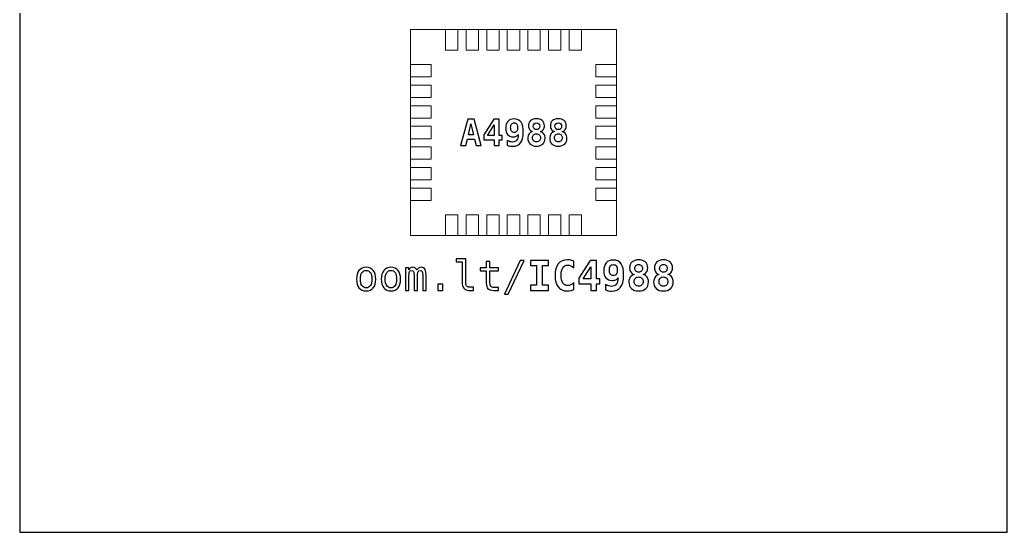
# Model space of a CAD drawing. Header units: centimetres. Extents: x -11.7 to -9.3, y -16.05 to -13.65.
# Drawn here: x -11.7 to -9.3, y -16.05 to -14.805 of the extents above; entities that cross this region are included whole.
import ezdxf

# ---------------------------------------------------------------- set-up
doc = ezdxf.new("R2010")
doc.units = ezdxf.units.CM
doc.header["$MEASUREMENT"] = 0
doc.layers.add('Layer 1', color=7, linetype='Continuous')

msp = doc.modelspace()

# ---------------------------------------------------------------- linework, layer by layer
at = {"layer": 'Layer 1', "color": 7}
msp.add_lwpolyline([(-11.7, -16.05), (-9.3, -16.05), (-9.3, -13.65), (-11.7, -13.65), (-11.7, -16.05)], close=True, dxfattribs=at)
at = {"layer": 'Layer 1', "color": 7, "lineweight": 9}
for points in [[(-10.75001, -15.32855), (-10.25001, -15.32855), (-10.25001, -14.82855), (-10.75001, -14.82855), (-10.75001, -15.32855)], [(-10.66501, -14.87855), (-10.63501, -14.87855), (-10.63501, -14.82855), (-10.66501, -14.82855), (-10.66501, -14.87855)], [(-10.61501, -14.87855), (-10.58501, -14.87855), (-10.58501, -14.82855), (-10.61501, -14.82855), (-10.61501, -14.87855)], [(-10.56501, -14.87855), (-10.53501, -14.87855), (-10.53501, -14.82855), (-10.56501, -14.82855), (-10.56501, -14.87855)], [(-10.51501, -14.87855), (-10.48501, -14.87855), (-10.48501, -14.82855), (-10.51501, -14.82855), (-10.51501, -14.87855)], [(-10.46501, -14.87855), (-10.43501, -14.87855), (-10.43501, -14.82855), (-10.46501, -14.82855), (-10.46501, -14.87855)], [(-10.41501, -14.87855), (-10.38501, -14.87855), (-10.38501, -14.82855), (-10.41501, -14.82855), (-10.41501, -14.87855)], [(-10.36501, -14.87855), (-10.33501, -14.87855), (-10.33501, -14.82855), (-10.36501, -14.82855), (-10.36501, -14.87855)], [(-10.75001, -14.94355), (-10.70001, -14.94355), (-10.70001, -14.91355), (-10.75001, -14.91355), (-10.75001, -14.94355)], [(-10.30001, -14.94355), (-10.25001, -14.94355), (-10.25001, -14.91355), (-10.30001, -14.91355), (-10.30001, -14.94355)], [(-10.75001, -14.99355), (-10.70001, -14.99355), (-10.70001, -14.96355), (-10.75001, -14.96355), (-10.75001, -14.99355)], [(-10.30001, -14.99355), (-10.25001, -14.99355), (-10.25001, -14.96355), (-10.30001, -14.96355), (-10.30001, -14.99355)], [(-10.75001, -15.04355), (-10.70001, -15.04355), (-10.70001, -15.01355), (-10.75001, -15.01355), (-10.75001, -15.04355)], [(-10.30001, -15.04355), (-10.25001, -15.04355), (-10.25001, -15.01355), (-10.30001, -15.01355), (-10.30001, -15.04355)], [(-10.75001, -15.09355), (-10.70001, -15.09355), (-10.70001, -15.06355), (-10.75001, -15.06355), (-10.75001, -15.09355)], [(-10.30001, -15.09355), (-10.25001, -15.09355), (-10.25001, -15.06355), (-10.30001, -15.06355), (-10.30001, -15.09355)], [(-10.75001, -15.14355), (-10.70001, -15.14355), (-10.70001, -15.11355), (-10.75001, -15.11355), (-10.75001, -15.14355)], [(-10.30001, -15.14355), (-10.25001, -15.14355), (-10.25001, -15.11355), (-10.30001, -15.11355), (-10.30001, -15.14355)], [(-10.75001, -15.19355), (-10.70001, -15.19355), (-10.70001, -15.16355), (-10.75001, -15.16355), (-10.75001, -15.19355)], [(-10.30001, -15.19355), (-10.25001, -15.19355), (-10.25001, -15.16355), (-10.30001, -15.16355), (-10.30001, -15.19355)], [(-10.75001, -15.24355), (-10.70001, -15.24355), (-10.70001, -15.21355), (-10.75001, -15.21355), (-10.75001, -15.24355)], [(-10.30001, -15.24355), (-10.25001, -15.24355), (-10.25001, -15.21355), (-10.30001, -15.21355), (-10.30001, -15.24355)], [(-10.66501, -15.32855), (-10.63501, -15.32855), (-10.63501, -15.27855), (-10.66501, -15.27855), (-10.66501, -15.32855)], [(-10.61501, -15.32855), (-10.58501, -15.32855), (-10.58501, -15.27855), (-10.61501, -15.27855), (-10.61501, -15.32855)], [(-10.56501, -15.32855), (-10.53501, -15.32855), (-10.53501, -15.27855), (-10.56501, -15.27855), (-10.56501, -15.32855)], [(-10.51501, -15.32855), (-10.48501, -15.32855), (-10.48501, -15.27855), (-10.51501, -15.27855), (-10.51501, -15.32855)], [(-10.46501, -15.32855), (-10.43501, -15.32855), (-10.43501, -15.27855), (-10.46501, -15.27855), (-10.46501, -15.32855)], [(-10.41501, -15.32855), (-10.38501, -15.32855), (-10.38501, -15.27855), (-10.41501, -15.27855), (-10.41501, -15.32855)], [(-10.36501, -15.32855), (-10.33501, -15.32855), (-10.33501, -15.27855), (-10.36501, -15.27855), (-10.36501, -15.32855)]]:
    msp.add_lwpolyline(points, close=True, dxfattribs=at)
at = {"layer": 'Layer 1', "color": 250}
for points, knots in [([(-10.61118, -15.04615), (-10.61118, -15.04615), (-10.59564, -15.04615), (-10.59564, -15.04615), (-10.59564, -15.04615), (-10.59564, -15.04615), (-10.57828, -15.11044), (-10.57828, -15.11044), (-10.57828, -15.11044), (-10.57828, -15.11044), (-10.59098, -15.11044), (-10.59098, -15.11044), (-10.59098, -15.11044), (-10.59098, -15.11044), (-10.59495, -15.09455), (-10.59495, -15.09455), (-10.59495, -15.09455), (-10.59495, -15.09455), (-10.61195, -15.09455), (-10.61195, -15.09455), (-10.61195, -15.09455), (-10.61195, -15.09455), (-10.61583, -15.11044), (-10.61583, -15.11044), (-10.61583, -15.11044), (-10.61583, -15.11044), (-10.62853, -15.11044), (-10.62853, -15.11044), (-10.62853, -15.11044), (-10.62853, -15.11044), (-10.61118, -15.04615), (-10.61118, -15.04615)], [0, 0, 0, 0, 0.125, 0.125, 0.125, 0.125, 0.25, 0.25, 0.25, 0.25, 0.375, 0.375, 0.375, 0.375, 0.5, 0.5, 0.5, 0.5, 0.625, 0.625, 0.625, 0.625, 0.75, 0.75, 0.75, 0.75, 0.875, 0.875, 0.875, 0.875, 1, 1, 1, 1]), ([(-10.54809, -15.04615), (-10.54809, -15.04615), (-10.53479, -15.04615), (-10.53479, -15.04615), (-10.53479, -15.04615), (-10.53479, -15.04615), (-10.53479, -15.08567), (-10.53479, -15.08567), (-10.53479, -15.08567), (-10.53479, -15.08567), (-10.52773, -15.08567), (-10.52773, -15.08567), (-10.52773, -15.08567), (-10.52773, -15.08567), (-10.52773, -15.09656), (-10.52773, -15.09656), (-10.52773, -15.09656), (-10.52773, -15.09656), (-10.53479, -15.09656), (-10.53479, -15.09656), (-10.53479, -15.09656), (-10.53479, -15.09656), (-10.53479, -15.11044), (-10.53479, -15.11044), (-10.53479, -15.11044), (-10.53479, -15.11044), (-10.54697, -15.11044), (-10.54697, -15.11044), (-10.54697, -15.11044), (-10.54697, -15.11044), (-10.54697, -15.09656), (-10.54697, -15.09656), (-10.54697, -15.09656), (-10.54697, -15.09656), (-10.57248, -15.09656), (-10.57248, -15.09656), (-10.57248, -15.09656), (-10.57248, -15.09656), (-10.57248, -15.08425), (-10.57248, -15.08425), (-10.57248, -15.08425), (-10.57248, -15.08425), (-10.54809, -15.04615), (-10.54809, -15.04615)], [0, 0, 0, 0, 0.0909091, 0.0909091, 0.0909091, 0.0909091, 0.1818182, 0.1818182, 0.1818182, 0.1818182, 0.2727273, 0.2727273, 0.2727273, 0.2727273, 0.3636364, 0.3636364, 0.3636364, 0.3636364, 0.4545455, 0.4545455, 0.4545455, 0.4545455, 0.5454545, 0.5454545, 0.5454545, 0.5454545, 0.6363636, 0.6363636, 0.6363636, 0.6363636, 0.7272727, 0.7272727, 0.7272727, 0.7272727, 0.8181818, 0.8181818, 0.8181818, 0.8181818, 0.9090909, 0.9090909, 0.9090909, 0.9090909, 1, 1, 1, 1]), ([(-10.51503, -15.10957), (-10.51503, -15.10957), (-10.51503, -15.09799), (-10.51503, -15.09799), (-10.51503, -15.09799), (-10.51277, -15.09931), (-10.5106, -15.10028), (-10.50851, -15.10092), (-10.50851, -15.10092), (-10.50644, -15.10155), (-10.50444, -15.10187), (-10.50251, -15.10187), (-10.50251, -15.10187), (-10.49796, -15.10187), (-10.49447, -15.10034), (-10.49208, -15.09728), (-10.49208, -15.09728), (-10.48968, -15.09423), (-10.48842, -15.08966), (-10.48827, -15.08357), (-10.48827, -15.08357), (-10.48962, -15.08544), (-10.49134, -15.08683), (-10.49343, -15.08778), (-10.49343, -15.08778), (-10.49553, -15.0887), (-10.49801, -15.08917), (-10.50088, -15.08917), (-10.50088, -15.08917), (-10.50666, -15.08917), (-10.51111, -15.08733), (-10.51427, -15.08367), (-10.51427, -15.08367), (-10.51743, -15.08001), (-10.519, -15.07483), (-10.519, -15.06811), (-10.519, -15.06811), (-10.519, -15.06094), (-10.51724, -15.05538), (-10.51371, -15.05144), (-10.51371, -15.05144), (-10.51017, -15.04752), (-10.50519, -15.04555), (-10.49872, -15.04555), (-10.49872, -15.04555), (-10.49089, -15.04555), (-10.4852, -15.04816), (-10.48165, -15.05341), (-10.48165, -15.05341), (-10.47811, -15.05864), (-10.47633, -15.06711), (-10.47633, -15.07879), (-10.47633, -15.07879), (-10.47633, -15.08989), (-10.47849, -15.09823), (-10.48283, -15.10378), (-10.48283, -15.10378), (-10.48717, -15.10934), (-10.49366, -15.11212), (-10.50234, -15.11212), (-10.50234, -15.11212), (-10.50435, -15.11212), (-10.50642, -15.1119), (-10.50855, -15.11147), (-10.50855, -15.11147), (-10.5107, -15.11104), (-10.51286, -15.11041), (-10.51503, -15.10957)], [0, 0, 0, 0, 0.0588235, 0.0588235, 0.0588235, 0.0588235, 0.1176471, 0.1176471, 0.1176471, 0.1176471, 0.1764706, 0.1764706, 0.1764706, 0.1764706, 0.2352941, 0.2352941, 0.2352941, 0.2352941, 0.2941176, 0.2941176, 0.2941176, 0.2941176, 0.3529412, 0.3529412, 0.3529412, 0.3529412, 0.4117647, 0.4117647, 0.4117647, 0.4117647, 0.4705882, 0.4705882, 0.4705882, 0.4705882, 0.5294118, 0.5294118, 0.5294118, 0.5294118, 0.5882353, 0.5882353, 0.5882353, 0.5882353, 0.6470588, 0.6470588, 0.6470588, 0.6470588, 0.7058824, 0.7058824, 0.7058824, 0.7058824, 0.7647059, 0.7647059, 0.7647059, 0.7647059, 0.8235294, 0.8235294, 0.8235294, 0.8235294, 0.8823529, 0.8823529, 0.8823529, 0.8823529, 0.9411765, 0.9411765, 0.9411765, 0.9411765, 1, 1, 1, 1]), ([(-10.4536, -15.07637), (-10.45684, -15.07525), (-10.45931, -15.07349), (-10.461, -15.07109), (-10.461, -15.07109), (-10.46269, -15.0687), (-10.46355, -15.06577), (-10.46355, -15.06229), (-10.46355, -15.06229), (-10.46355, -15.05695), (-10.46181, -15.05273), (-10.45833, -15.04963), (-10.45833, -15.04963), (-10.45486, -15.04653), (-10.45014, -15.04499), (-10.44416, -15.04499), (-10.44416, -15.04499), (-10.43816, -15.04499), (-10.43343, -15.04653), (-10.42996, -15.04963), (-10.42996, -15.04963), (-10.42648, -15.05273), (-10.42474, -15.05695), (-10.42474, -15.06229), (-10.42474, -15.06229), (-10.42474, -15.06574), (-10.42558, -15.06865), (-10.42724, -15.07105), (-10.42724, -15.07105), (-10.4289, -15.07344), (-10.43133, -15.07522), (-10.43452, -15.07637), (-10.43452, -15.07637), (-10.43096, -15.07746), (-10.42818, -15.07941), (-10.42617, -15.08223), (-10.42617, -15.08223), (-10.42416, -15.08504), (-10.42316, -15.08842), (-10.42316, -15.09235), (-10.42316, -15.09235), (-10.42316, -15.09852), (-10.42498, -15.1033), (-10.42862, -15.10665), (-10.42862, -15.10665), (-10.43227, -15.11001), (-10.43746, -15.11169), (-10.44416, -15.11169), (-10.44416, -15.11169), (-10.45085, -15.11169), (-10.45602, -15.11001), (-10.45967, -15.10665), (-10.45967, -15.10665), (-10.46331, -15.1033), (-10.46513, -15.09852), (-10.46513, -15.09235), (-10.46513, -15.09235), (-10.46513, -15.08839), (-10.46412, -15.085), (-10.46208, -15.08219), (-10.46208, -15.08219), (-10.46003, -15.07937), (-10.45721, -15.07743), (-10.4536, -15.07637)], [0, 0, 0, 0, 0.0625, 0.0625, 0.0625, 0.0625, 0.125, 0.125, 0.125, 0.125, 0.1875, 0.1875, 0.1875, 0.1875, 0.25, 0.25, 0.25, 0.25, 0.3125, 0.3125, 0.3125, 0.3125, 0.375, 0.375, 0.375, 0.375, 0.4375, 0.4375, 0.4375, 0.4375, 0.5, 0.5, 0.5, 0.5, 0.5625, 0.5625, 0.5625, 0.5625, 0.625, 0.625, 0.625, 0.625, 0.6875, 0.6875, 0.6875, 0.6875, 0.75, 0.75, 0.75, 0.75, 0.8125, 0.8125, 0.8125, 0.8125, 0.875, 0.875, 0.875, 0.875, 0.9375, 0.9375, 0.9375, 0.9375, 1, 1, 1, 1]), ([(-10.40051, -15.07637), (-10.40375, -15.07525), (-10.40622, -15.07349), (-10.40791, -15.07109), (-10.40791, -15.07109), (-10.4096, -15.0687), (-10.41046, -15.06577), (-10.41046, -15.06229), (-10.41046, -15.06229), (-10.41046, -15.05695), (-10.40872, -15.05273), (-10.40524, -15.04963), (-10.40524, -15.04963), (-10.40177, -15.04653), (-10.39705, -15.04499), (-10.39107, -15.04499), (-10.39107, -15.04499), (-10.38507, -15.04499), (-10.38034, -15.04653), (-10.37687, -15.04963), (-10.37687, -15.04963), (-10.37339, -15.05273), (-10.37165, -15.05695), (-10.37165, -15.06229), (-10.37165, -15.06229), (-10.37165, -15.06574), (-10.37249, -15.06865), (-10.37415, -15.07105), (-10.37415, -15.07105), (-10.37581, -15.07344), (-10.37824, -15.07522), (-10.38143, -15.07637), (-10.38143, -15.07637), (-10.37787, -15.07746), (-10.37509, -15.07941), (-10.37308, -15.08223), (-10.37308, -15.08223), (-10.37107, -15.08504), (-10.37007, -15.08842), (-10.37007, -15.09235), (-10.37007, -15.09235), (-10.37007, -15.09852), (-10.37189, -15.1033), (-10.37553, -15.10665), (-10.37553, -15.10665), (-10.37918, -15.11001), (-10.38437, -15.11169), (-10.39107, -15.11169), (-10.39107, -15.11169), (-10.39776, -15.11169), (-10.40293, -15.11001), (-10.40658, -15.10665), (-10.40658, -15.10665), (-10.41022, -15.1033), (-10.41204, -15.09852), (-10.41204, -15.09235), (-10.41204, -15.09235), (-10.41204, -15.08839), (-10.41103, -15.085), (-10.40899, -15.08219), (-10.40899, -15.08219), (-10.40694, -15.07937), (-10.40412, -15.07743), (-10.40051, -15.07637)], [0, 0, 0, 0, 0.0625, 0.0625, 0.0625, 0.0625, 0.125, 0.125, 0.125, 0.125, 0.1875, 0.1875, 0.1875, 0.1875, 0.25, 0.25, 0.25, 0.25, 0.3125, 0.3125, 0.3125, 0.3125, 0.375, 0.375, 0.375, 0.375, 0.4375, 0.4375, 0.4375, 0.4375, 0.5, 0.5, 0.5, 0.5, 0.5625, 0.5625, 0.5625, 0.5625, 0.625, 0.625, 0.625, 0.625, 0.6875, 0.6875, 0.6875, 0.6875, 0.75, 0.75, 0.75, 0.75, 0.8125, 0.8125, 0.8125, 0.8125, 0.875, 0.875, 0.875, 0.875, 0.9375, 0.9375, 0.9375, 0.9375, 1, 1, 1, 1]), ([(-10.60343, -15.05778), (-10.60343, -15.05778), (-10.60941, -15.08409), (-10.60941, -15.08409), (-10.60941, -15.08409), (-10.60941, -15.08409), (-10.5974, -15.08409), (-10.5974, -15.08409), (-10.5974, -15.08409), (-10.5974, -15.08409), (-10.60343, -15.05778), (-10.60343, -15.05778)], [0, 0, 0, 0, 0.3333333, 0.3333333, 0.3333333, 0.3333333, 0.6666667, 0.6666667, 0.6666667, 0.6666667, 1, 1, 1, 1]), ([(-10.54697, -15.06027), (-10.54697, -15.06027), (-10.56322, -15.08567), (-10.56322, -15.08567), (-10.56322, -15.08567), (-10.56322, -15.08567), (-10.54697, -15.08567), (-10.54697, -15.08567), (-10.54697, -15.08567), (-10.54697, -15.08567), (-10.54697, -15.06027), (-10.54697, -15.06027)], [0, 0, 0, 0, 0.3333333, 0.3333333, 0.3333333, 0.3333333, 0.6666667, 0.6666667, 0.6666667, 0.6666667, 1, 1, 1, 1]), ([(-10.49838, -15.07853), (-10.49566, -15.07853), (-10.49357, -15.07753), (-10.49212, -15.07553), (-10.49212, -15.07553), (-10.49066, -15.07355), (-10.48994, -15.07065), (-10.48994, -15.06686), (-10.48994, -15.06686), (-10.48994, -15.0631), (-10.49066, -15.06022), (-10.49212, -15.05823), (-10.49212, -15.05823), (-10.49357, -15.05623), (-10.49566, -15.05523), (-10.49838, -15.05523), (-10.49838, -15.05523), (-10.50114, -15.05523), (-10.50326, -15.05623), (-10.50473, -15.05823), (-10.50473, -15.05823), (-10.50622, -15.06022), (-10.50695, -15.0631), (-10.50695, -15.06686), (-10.50695, -15.06686), (-10.50695, -15.07062), (-10.50622, -15.0735), (-10.50473, -15.07552), (-10.50473, -15.07552), (-10.50326, -15.07753), (-10.50114, -15.07853), (-10.49838, -15.07853)], [0, 0, 0, 0, 0.125, 0.125, 0.125, 0.125, 0.25, 0.25, 0.25, 0.25, 0.375, 0.375, 0.375, 0.375, 0.5, 0.5, 0.5, 0.5, 0.625, 0.625, 0.625, 0.625, 0.75, 0.75, 0.75, 0.75, 0.875, 0.875, 0.875, 0.875, 1, 1, 1, 1]), ([(-10.45226, -15.06333), (-10.45226, -15.06585), (-10.45154, -15.06786), (-10.45008, -15.06933), (-10.45008, -15.06933), (-10.44864, -15.07081), (-10.44666, -15.07155), (-10.44416, -15.07155), (-10.44416, -15.07155), (-10.44165, -15.07155), (-10.43965, -15.07081), (-10.43821, -15.06933), (-10.43821, -15.06933), (-10.43675, -15.06786), (-10.43603, -15.06585), (-10.43603, -15.06333), (-10.43603, -15.06333), (-10.43603, -15.06083), (-10.43675, -15.05886), (-10.43821, -15.05741), (-10.43821, -15.05741), (-10.43965, -15.05595), (-10.44165, -15.05523), (-10.44416, -15.05523), (-10.44416, -15.05523), (-10.44663, -15.05523), (-10.4486, -15.05597), (-10.45007, -15.05742), (-10.45007, -15.05742), (-10.45152, -15.05889), (-10.45226, -15.06086), (-10.45226, -15.06333)], [0, 0, 0, 0, 0.125, 0.125, 0.125, 0.125, 0.25, 0.25, 0.25, 0.25, 0.375, 0.375, 0.375, 0.375, 0.5, 0.5, 0.5, 0.5, 0.625, 0.625, 0.625, 0.625, 0.75, 0.75, 0.75, 0.75, 0.875, 0.875, 0.875, 0.875, 1, 1, 1, 1]), ([(-10.39917, -15.06333), (-10.39917, -15.06585), (-10.39845, -15.06786), (-10.39699, -15.06933), (-10.39699, -15.06933), (-10.39555, -15.07081), (-10.39357, -15.07155), (-10.39107, -15.07155), (-10.39107, -15.07155), (-10.38856, -15.07155), (-10.38656, -15.07081), (-10.38512, -15.06933), (-10.38512, -15.06933), (-10.38366, -15.06786), (-10.38294, -15.06585), (-10.38294, -15.06333), (-10.38294, -15.06333), (-10.38294, -15.06083), (-10.38366, -15.05886), (-10.38512, -15.05741), (-10.38512, -15.05741), (-10.38656, -15.05595), (-10.38856, -15.05523), (-10.39107, -15.05523), (-10.39107, -15.05523), (-10.39354, -15.05523), (-10.39551, -15.05597), (-10.39698, -15.05742), (-10.39698, -15.05742), (-10.39843, -15.05889), (-10.39917, -15.06086), (-10.39917, -15.06333)], [0, 0, 0, 0, 0.125, 0.125, 0.125, 0.125, 0.25, 0.25, 0.25, 0.25, 0.375, 0.375, 0.375, 0.375, 0.5, 0.5, 0.5, 0.5, 0.625, 0.625, 0.625, 0.625, 0.75, 0.75, 0.75, 0.75, 0.875, 0.875, 0.875, 0.875, 1, 1, 1, 1]), ([(-10.44416, -15.08175), (-10.44701, -15.08175), (-10.4493, -15.08265), (-10.45105, -15.08444), (-10.45105, -15.08444), (-10.4528, -15.08623), (-10.45368, -15.08861), (-10.45368, -15.09158), (-10.45368, -15.09158), (-10.45368, -15.09454), (-10.4528, -15.09692), (-10.45105, -15.09873), (-10.45105, -15.09873), (-10.4493, -15.10053), (-10.44701, -15.10144), (-10.44416, -15.10144), (-10.44416, -15.10144), (-10.44132, -15.10144), (-10.43902, -15.10052), (-10.43725, -15.09868), (-10.43725, -15.09868), (-10.43549, -15.09684), (-10.43461, -15.09448), (-10.43461, -15.09158), (-10.43461, -15.09158), (-10.43461, -15.08861), (-10.43549, -15.08623), (-10.43724, -15.08444), (-10.43724, -15.08444), (-10.43899, -15.08265), (-10.44129, -15.08175), (-10.44416, -15.08175)], [0, 0, 0, 0, 0.125, 0.125, 0.125, 0.125, 0.25, 0.25, 0.25, 0.25, 0.375, 0.375, 0.375, 0.375, 0.5, 0.5, 0.5, 0.5, 0.625, 0.625, 0.625, 0.625, 0.75, 0.75, 0.75, 0.75, 0.875, 0.875, 0.875, 0.875, 1, 1, 1, 1]), ([(-10.39107, -15.08175), (-10.39392, -15.08175), (-10.39621, -15.08265), (-10.39796, -15.08444), (-10.39796, -15.08444), (-10.39971, -15.08623), (-10.40059, -15.08861), (-10.40059, -15.09158), (-10.40059, -15.09158), (-10.40059, -15.09454), (-10.39971, -15.09692), (-10.39796, -15.09873), (-10.39796, -15.09873), (-10.39621, -15.10053), (-10.39392, -15.10144), (-10.39107, -15.10144), (-10.39107, -15.10144), (-10.38823, -15.10144), (-10.38593, -15.10052), (-10.38416, -15.09868), (-10.38416, -15.09868), (-10.3824, -15.09684), (-10.38152, -15.09448), (-10.38152, -15.09158), (-10.38152, -15.09158), (-10.38152, -15.08861), (-10.3824, -15.08623), (-10.38415, -15.08444), (-10.38415, -15.08444), (-10.3859, -15.08265), (-10.3882, -15.08175), (-10.39107, -15.08175)], [0, 0, 0, 0, 0.125, 0.125, 0.125, 0.125, 0.25, 0.25, 0.25, 0.25, 0.375, 0.375, 0.375, 0.375, 0.5, 0.5, 0.5, 0.5, 0.625, 0.625, 0.625, 0.625, 0.75, 0.75, 0.75, 0.75, 0.875, 0.875, 0.875, 0.875, 1, 1, 1, 1]), ([(-10.85809, -15.40616), (-10.85051, -15.40616), (-10.84471, -15.40861), (-10.84069, -15.41353), (-10.84069, -15.41353), (-10.83667, -15.41845), (-10.83466, -15.42557), (-10.83466, -15.43487), (-10.83466, -15.43487), (-10.83466, -15.44422), (-10.83666, -15.45134), (-10.84066, -15.45624), (-10.84066, -15.45624), (-10.84468, -15.46114), (-10.85048, -15.46359), (-10.85809, -15.46359), (-10.85809, -15.46359), (-10.86569, -15.46359), (-10.87148, -15.46114), (-10.8755, -15.45624), (-10.8755, -15.45624), (-10.8795, -15.45134), (-10.8815, -15.44422), (-10.8815, -15.43487), (-10.8815, -15.43487), (-10.8815, -15.42557), (-10.8795, -15.41845), (-10.8755, -15.41353), (-10.8755, -15.41353), (-10.87148, -15.40861), (-10.86569, -15.40616), (-10.85809, -15.40616)], [0, 0, 0, 0, 0.125, 0.125, 0.125, 0.125, 0.25, 0.25, 0.25, 0.25, 0.375, 0.375, 0.375, 0.375, 0.5, 0.5, 0.5, 0.5, 0.625, 0.625, 0.625, 0.625, 0.75, 0.75, 0.75, 0.75, 0.875, 0.875, 0.875, 0.875, 1, 1, 1, 1]), ([(-10.79788, -15.40616), (-10.7903, -15.40616), (-10.7845, -15.40861), (-10.78048, -15.41353), (-10.78048, -15.41353), (-10.77646, -15.41845), (-10.77445, -15.42557), (-10.77445, -15.43487), (-10.77445, -15.43487), (-10.77445, -15.44422), (-10.77645, -15.45134), (-10.78045, -15.45624), (-10.78045, -15.45624), (-10.78447, -15.46114), (-10.79027, -15.46359), (-10.79788, -15.46359), (-10.79788, -15.46359), (-10.80548, -15.46359), (-10.81127, -15.46114), (-10.81529, -15.45624), (-10.81529, -15.45624), (-10.81929, -15.45134), (-10.82129, -15.44422), (-10.82129, -15.43487), (-10.82129, -15.43487), (-10.82129, -15.42557), (-10.81929, -15.41845), (-10.81529, -15.41353), (-10.81529, -15.41353), (-10.81127, -15.40861), (-10.80548, -15.40616), (-10.79788, -15.40616)], [0, 0, 0, 0, 0.125, 0.125, 0.125, 0.125, 0.25, 0.25, 0.25, 0.25, 0.375, 0.375, 0.375, 0.375, 0.5, 0.5, 0.5, 0.5, 0.625, 0.625, 0.625, 0.625, 0.75, 0.75, 0.75, 0.75, 0.875, 0.875, 0.875, 0.875, 1, 1, 1, 1]), ([(-10.73476, -15.41305), (-10.73366, -15.4107), (-10.73224, -15.40896), (-10.73052, -15.40785), (-10.73052, -15.40785), (-10.72882, -15.40673), (-10.72676, -15.40616), (-10.72436, -15.40616), (-10.72436, -15.40616), (-10.71996, -15.40616), (-10.71685, -15.40786), (-10.71505, -15.41126), (-10.71505, -15.41126), (-10.71324, -15.41467), (-10.71234, -15.42107), (-10.71234, -15.43048), (-10.71234, -15.43048), (-10.71234, -15.43048), (-10.71234, -15.46217), (-10.71234, -15.46217), (-10.71234, -15.46217), (-10.71234, -15.46217), (-10.72054, -15.46217), (-10.72054, -15.46217), (-10.72054, -15.46217), (-10.72054, -15.46217), (-10.72054, -15.43087), (-10.72054, -15.43087), (-10.72054, -15.43087), (-10.72054, -15.42315), (-10.72097, -15.41837), (-10.72184, -15.41648), (-10.72184, -15.41648), (-10.72269, -15.41462), (-10.72427, -15.41368), (-10.72656, -15.41368), (-10.72656, -15.41368), (-10.72916, -15.41368), (-10.73094, -15.41468), (-10.73191, -15.41668), (-10.73191, -15.41668), (-10.73286, -15.41868), (-10.73334, -15.42342), (-10.73334, -15.43087), (-10.73334, -15.43087), (-10.73334, -15.43087), (-10.73334, -15.46217), (-10.73334, -15.46217), (-10.73334, -15.46217), (-10.73334, -15.46217), (-10.74154, -15.46217), (-10.74154, -15.46217), (-10.74154, -15.46217), (-10.74154, -15.46217), (-10.74154, -15.43087), (-10.74154, -15.43087), (-10.74154, -15.43087), (-10.74154, -15.42305), (-10.74201, -15.41823), (-10.74294, -15.41642), (-10.74294, -15.41642), (-10.74386, -15.4146), (-10.74552, -15.41368), (-10.74794, -15.41368), (-10.74794, -15.41368), (-10.75032, -15.41368), (-10.75198, -15.41468), (-10.75289, -15.41668), (-10.75289, -15.41668), (-10.75383, -15.41868), (-10.75429, -15.42342), (-10.75429, -15.43087), (-10.75429, -15.43087), (-10.75429, -15.43087), (-10.75429, -15.46217), (-10.75429, -15.46217), (-10.75429, -15.46217), (-10.75429, -15.46217), (-10.76244, -15.46217), (-10.76244, -15.46217), (-10.76244, -15.46217), (-10.76244, -15.46217), (-10.76244, -15.40748), (-10.76244, -15.40748), (-10.76244, -15.40748), (-10.76244, -15.40748), (-10.75429, -15.40748), (-10.75429, -15.40748), (-10.75429, -15.40748), (-10.75429, -15.40748), (-10.75429, -15.41216), (-10.75429, -15.41216), (-10.75429, -15.41216), (-10.75323, -15.41021), (-10.75188, -15.40873), (-10.75026, -15.4077), (-10.75026, -15.4077), (-10.74866, -15.40668), (-10.74682, -15.40616), (-10.74477, -15.40616), (-10.74477, -15.40616), (-10.74229, -15.40616), (-10.74024, -15.40673), (-10.73859, -15.40786), (-10.73859, -15.40786), (-10.73694, -15.40901), (-10.73567, -15.41073), (-10.73476, -15.41305)], [0, 0, 0, 0, 0.037037, 0.037037, 0.037037, 0.037037, 0.0740741, 0.0740741, 0.0740741, 0.0740741, 0.1111111, 0.1111111, 0.1111111, 0.1111111, 0.1481481, 0.1481481, 0.1481481, 0.1481481, 0.1851852, 0.1851852, 0.1851852, 0.1851852, 0.2222222, 0.2222222, 0.2222222, 0.2222222, 0.2592593, 0.2592593, 0.2592593, 0.2592593, 0.2962963, 0.2962963, 0.2962963, 0.2962963, 0.3333333, 0.3333333, 0.3333333, 0.3333333, 0.3703704, 0.3703704, 0.3703704, 0.3703704, 0.4074074, 0.4074074, 0.4074074, 0.4074074, 0.4444444, 0.4444444, 0.4444444, 0.4444444, 0.4814815, 0.4814815, 0.4814815, 0.4814815, 0.5185185, 0.5185185, 0.5185185, 0.5185185, 0.5555556, 0.5555556, 0.5555556, 0.5555556, 0.5925926, 0.5925926, 0.5925926, 0.5925926, 0.6296296, 0.6296296, 0.6296296, 0.6296296, 0.6666667, 0.6666667, 0.6666667, 0.6666667, 0.7037037, 0.7037037, 0.7037037, 0.7037037, 0.7407407, 0.7407407, 0.7407407, 0.7407407, 0.7777778, 0.7777778, 0.7777778, 0.7777778, 0.8148148, 0.8148148, 0.8148148, 0.8148148, 0.8518519, 0.8518519, 0.8518519, 0.8518519, 0.8888889, 0.8888889, 0.8888889, 0.8888889, 0.9259259, 0.9259259, 0.9259259, 0.9259259, 0.962963, 0.962963, 0.962963, 0.962963, 1, 1, 1, 1]), ([(-10.61614, -15.44235), (-10.61614, -15.44639), (-10.6154, -15.44942), (-10.61392, -15.45147), (-10.61392, -15.45147), (-10.61244, -15.45352), (-10.61025, -15.45455), (-10.60735, -15.45455), (-10.60735, -15.45455), (-10.60735, -15.45455), (-10.59685, -15.45455), (-10.59685, -15.45455), (-10.59685, -15.45455), (-10.59685, -15.45455), (-10.59685, -15.46217), (-10.59685, -15.46217), (-10.59685, -15.46217), (-10.59685, -15.46217), (-10.60822, -15.46217), (-10.60822, -15.46217), (-10.60822, -15.46217), (-10.6136, -15.46217), (-10.61775, -15.46044), (-10.6207, -15.45699), (-10.6207, -15.45699), (-10.62365, -15.45354), (-10.62512, -15.44865), (-10.62512, -15.44235), (-10.62512, -15.44235), (-10.62512, -15.44235), (-10.62512, -15.39268), (-10.62512, -15.39268), (-10.62512, -15.39268), (-10.62512, -15.39268), (-10.63952, -15.39268), (-10.63952, -15.39268), (-10.63952, -15.39268), (-10.63952, -15.39268), (-10.63952, -15.38565), (-10.63952, -15.38565), (-10.63952, -15.38565), (-10.63952, -15.38565), (-10.61614, -15.38565), (-10.61614, -15.38565), (-10.61614, -15.38565), (-10.61614, -15.38565), (-10.61614, -15.44235), (-10.61614, -15.44235)], [0, 0, 0, 0, 0.0833333, 0.0833333, 0.0833333, 0.0833333, 0.1666667, 0.1666667, 0.1666667, 0.1666667, 0.25, 0.25, 0.25, 0.25, 0.3333333, 0.3333333, 0.3333333, 0.3333333, 0.4166667, 0.4166667, 0.4166667, 0.4166667, 0.5, 0.5, 0.5, 0.5, 0.5833333, 0.5833333, 0.5833333, 0.5833333, 0.6666667, 0.6666667, 0.6666667, 0.6666667, 0.75, 0.75, 0.75, 0.75, 0.8333333, 0.8333333, 0.8333333, 0.8333333, 0.9166667, 0.9166667, 0.9166667, 0.9166667, 1, 1, 1, 1]), ([(-10.55714, -15.39195), (-10.55714, -15.39195), (-10.55714, -15.40748), (-10.55714, -15.40748), (-10.55714, -15.40748), (-10.55714, -15.40748), (-10.53672, -15.40748), (-10.53672, -15.40748), (-10.53672, -15.40748), (-10.53672, -15.40748), (-10.53672, -15.41447), (-10.53672, -15.41447), (-10.53672, -15.41447), (-10.53672, -15.41447), (-10.55714, -15.41447), (-10.55714, -15.41447), (-10.55714, -15.41447), (-10.55714, -15.41447), (-10.55714, -15.44415), (-10.55714, -15.44415), (-10.55714, -15.44415), (-10.55714, -15.44819), (-10.55638, -15.451), (-10.55484, -15.45259), (-10.55484, -15.45259), (-10.55331, -15.45419), (-10.55064, -15.45499), (-10.54684, -15.45499), (-10.54684, -15.45499), (-10.54684, -15.45499), (-10.53672, -15.45499), (-10.53672, -15.45499), (-10.53672, -15.45499), (-10.53672, -15.45499), (-10.53672, -15.46217), (-10.53672, -15.46217), (-10.53672, -15.46217), (-10.53672, -15.46217), (-10.54771, -15.46217), (-10.54771, -15.46217), (-10.54771, -15.46217), (-10.55446, -15.46217), (-10.55921, -15.46082), (-10.56198, -15.45812), (-10.56198, -15.45812), (-10.56474, -15.45542), (-10.56613, -15.45075), (-10.56613, -15.44415), (-10.56613, -15.44415), (-10.56613, -15.44415), (-10.56613, -15.41447), (-10.56613, -15.41447), (-10.56613, -15.41447), (-10.56613, -15.41447), (-10.58073, -15.41447), (-10.58073, -15.41447), (-10.58073, -15.41447), (-10.58073, -15.41447), (-10.58073, -15.40748), (-10.58073, -15.40748), (-10.58073, -15.40748), (-10.58073, -15.40748), (-10.56613, -15.40748), (-10.56613, -15.40748), (-10.56613, -15.40748), (-10.56613, -15.40748), (-10.56613, -15.39195), (-10.56613, -15.39195), (-10.56613, -15.39195), (-10.56613, -15.39195), (-10.55714, -15.39195), (-10.55714, -15.39195)], [0, 0, 0, 0, 0.0555556, 0.0555556, 0.0555556, 0.0555556, 0.1111111, 0.1111111, 0.1111111, 0.1111111, 0.1666667, 0.1666667, 0.1666667, 0.1666667, 0.2222222, 0.2222222, 0.2222222, 0.2222222, 0.2777778, 0.2777778, 0.2777778, 0.2777778, 0.3333333, 0.3333333, 0.3333333, 0.3333333, 0.3888889, 0.3888889, 0.3888889, 0.3888889, 0.4444444, 0.4444444, 0.4444444, 0.4444444, 0.5, 0.5, 0.5, 0.5, 0.5555556, 0.5555556, 0.5555556, 0.5555556, 0.6111111, 0.6111111, 0.6111111, 0.6111111, 0.6666667, 0.6666667, 0.6666667, 0.6666667, 0.7222222, 0.7222222, 0.7222222, 0.7222222, 0.7777778, 0.7777778, 0.7777778, 0.7777778, 0.8333333, 0.8333333, 0.8333333, 0.8333333, 0.8888889, 0.8888889, 0.8888889, 0.8888889, 0.9444444, 0.9444444, 0.9444444, 0.9444444, 1, 1, 1, 1]), ([(-10.4835, -15.38926), (-10.4835, -15.38926), (-10.47421, -15.38926), (-10.47421, -15.38926), (-10.47421, -15.38926), (-10.47421, -15.38926), (-10.5126, -15.47145), (-10.5126, -15.47145), (-10.5126, -15.47145), (-10.5126, -15.47145), (-10.52194, -15.47145), (-10.52194, -15.47145), (-10.52194, -15.47145), (-10.52194, -15.47145), (-10.4835, -15.38926), (-10.4835, -15.38926)], [0, 0, 0, 0, 0.25, 0.25, 0.25, 0.25, 0.5, 0.5, 0.5, 0.5, 0.75, 0.75, 0.75, 0.75, 1, 1, 1, 1]), ([(-10.45831, -15.40196), (-10.45831, -15.40196), (-10.45831, -15.38926), (-10.45831, -15.38926), (-10.45831, -15.38926), (-10.45831, -15.38926), (-10.4149, -15.38926), (-10.4149, -15.38926), (-10.4149, -15.38926), (-10.4149, -15.38926), (-10.4149, -15.40196), (-10.4149, -15.40196), (-10.4149, -15.40196), (-10.4149, -15.40196), (-10.42941, -15.40196), (-10.42941, -15.40196), (-10.42941, -15.40196), (-10.42941, -15.40196), (-10.42941, -15.44947), (-10.42941, -15.44947), (-10.42941, -15.44947), (-10.42941, -15.44947), (-10.4149, -15.44947), (-10.4149, -15.44947), (-10.4149, -15.44947), (-10.4149, -15.44947), (-10.4149, -15.46217), (-10.4149, -15.46217), (-10.4149, -15.46217), (-10.4149, -15.46217), (-10.45831, -15.46217), (-10.45831, -15.46217), (-10.45831, -15.46217), (-10.45831, -15.46217), (-10.45831, -15.44947), (-10.45831, -15.44947), (-10.45831, -15.44947), (-10.45831, -15.44947), (-10.44381, -15.44947), (-10.44381, -15.44947), (-10.44381, -15.44947), (-10.44381, -15.44947), (-10.44381, -15.40196), (-10.44381, -15.40196), (-10.44381, -15.40196), (-10.44381, -15.40196), (-10.45831, -15.40196), (-10.45831, -15.40196)], [0, 0, 0, 0, 0.0833333, 0.0833333, 0.0833333, 0.0833333, 0.1666667, 0.1666667, 0.1666667, 0.1666667, 0.25, 0.25, 0.25, 0.25, 0.3333333, 0.3333333, 0.3333333, 0.3333333, 0.4166667, 0.4166667, 0.4166667, 0.4166667, 0.5, 0.5, 0.5, 0.5, 0.5833333, 0.5833333, 0.5833333, 0.5833333, 0.6666667, 0.6666667, 0.6666667, 0.6666667, 0.75, 0.75, 0.75, 0.75, 0.8333333, 0.8333333, 0.8333333, 0.8333333, 0.9166667, 0.9166667, 0.9166667, 0.9166667, 1, 1, 1, 1]), ([(-10.35371, -15.46007), (-10.35599, -15.46124), (-10.35838, -15.46212), (-10.3609, -15.4627), (-10.3609, -15.4627), (-10.3634, -15.46329), (-10.36603, -15.46359), (-10.3688, -15.46359), (-10.3688, -15.46359), (-10.37863, -15.46359), (-10.38615, -15.46035), (-10.39132, -15.45387), (-10.39132, -15.45387), (-10.3965, -15.44739), (-10.39908, -15.43803), (-10.39908, -15.42578), (-10.39908, -15.42578), (-10.39908, -15.41352), (-10.3965, -15.40415), (-10.39132, -15.39766), (-10.39132, -15.39766), (-10.38615, -15.39118), (-10.37863, -15.38795), (-10.3688, -15.38795), (-10.3688, -15.38795), (-10.36603, -15.38795), (-10.36338, -15.38825), (-10.36085, -15.38883), (-10.36085, -15.38883), (-10.3583, -15.38941), (-10.35593, -15.3903), (-10.35371, -15.39146), (-10.35371, -15.39146), (-10.35371, -15.39146), (-10.35371, -15.40748), (-10.35371, -15.40748), (-10.35371, -15.40748), (-10.35618, -15.4052), (-10.3586, -15.40353), (-10.36091, -15.40246), (-10.36091, -15.40246), (-10.36325, -15.40141), (-10.36565, -15.40088), (-10.36813, -15.40088), (-10.36813, -15.40088), (-10.3734, -15.40088), (-10.37738, -15.40298), (-10.38006, -15.40716), (-10.38006, -15.40716), (-10.38275, -15.41135), (-10.3841, -15.41755), (-10.3841, -15.42578), (-10.3841, -15.42578), (-10.3841, -15.434), (-10.38275, -15.44018), (-10.38006, -15.44437), (-10.38006, -15.44437), (-10.37738, -15.44855), (-10.3734, -15.45065), (-10.36813, -15.45065), (-10.36813, -15.45065), (-10.36565, -15.45065), (-10.36325, -15.45012), (-10.36091, -15.44907), (-10.36091, -15.44907), (-10.3586, -15.448), (-10.35618, -15.44634), (-10.35371, -15.44405), (-10.35371, -15.44405), (-10.35371, -15.44405), (-10.35371, -15.46007), (-10.35371, -15.46007)], [0, 0, 0, 0, 0.0555556, 0.0555556, 0.0555556, 0.0555556, 0.1111111, 0.1111111, 0.1111111, 0.1111111, 0.1666667, 0.1666667, 0.1666667, 0.1666667, 0.2222222, 0.2222222, 0.2222222, 0.2222222, 0.2777778, 0.2777778, 0.2777778, 0.2777778, 0.3333333, 0.3333333, 0.3333333, 0.3333333, 0.3888889, 0.3888889, 0.3888889, 0.3888889, 0.4444444, 0.4444444, 0.4444444, 0.4444444, 0.5, 0.5, 0.5, 0.5, 0.5555556, 0.5555556, 0.5555556, 0.5555556, 0.6111111, 0.6111111, 0.6111111, 0.6111111, 0.6666667, 0.6666667, 0.6666667, 0.6666667, 0.7222222, 0.7222222, 0.7222222, 0.7222222, 0.7777778, 0.7777778, 0.7777778, 0.7777778, 0.8333333, 0.8333333, 0.8333333, 0.8333333, 0.8888889, 0.8888889, 0.8888889, 0.8888889, 0.9444444, 0.9444444, 0.9444444, 0.9444444, 1, 1, 1, 1]), ([(-10.31365, -15.38926), (-10.31365, -15.38926), (-10.29857, -15.38926), (-10.29857, -15.38926), (-10.29857, -15.38926), (-10.29857, -15.38926), (-10.29857, -15.43408), (-10.29857, -15.43408), (-10.29857, -15.43408), (-10.29857, -15.43408), (-10.29057, -15.43408), (-10.29057, -15.43408), (-10.29057, -15.43408), (-10.29057, -15.43408), (-10.29057, -15.44644), (-10.29057, -15.44644), (-10.29057, -15.44644), (-10.29057, -15.44644), (-10.29857, -15.44644), (-10.29857, -15.44644), (-10.29857, -15.44644), (-10.29857, -15.44644), (-10.29857, -15.46217), (-10.29857, -15.46217), (-10.29857, -15.46217), (-10.29857, -15.46217), (-10.31239, -15.46217), (-10.31239, -15.46217), (-10.31239, -15.46217), (-10.31239, -15.46217), (-10.31239, -15.44644), (-10.31239, -15.44644), (-10.31239, -15.44644), (-10.31239, -15.44644), (-10.34131, -15.44644), (-10.34131, -15.44644), (-10.34131, -15.44644), (-10.34131, -15.44644), (-10.34131, -15.43247), (-10.34131, -15.43247), (-10.34131, -15.43247), (-10.34131, -15.43247), (-10.31365, -15.38926), (-10.31365, -15.38926)], [0, 0, 0, 0, 0.0909091, 0.0909091, 0.0909091, 0.0909091, 0.1818182, 0.1818182, 0.1818182, 0.1818182, 0.2727273, 0.2727273, 0.2727273, 0.2727273, 0.3636364, 0.3636364, 0.3636364, 0.3636364, 0.4545455, 0.4545455, 0.4545455, 0.4545455, 0.5454545, 0.5454545, 0.5454545, 0.5454545, 0.6363636, 0.6363636, 0.6363636, 0.6363636, 0.7272727, 0.7272727, 0.7272727, 0.7272727, 0.8181818, 0.8181818, 0.8181818, 0.8181818, 0.9090909, 0.9090909, 0.9090909, 0.9090909, 1, 1, 1, 1]), ([(-10.31239, -15.40528), (-10.31239, -15.40528), (-10.33081, -15.43408), (-10.33081, -15.43408), (-10.33081, -15.43408), (-10.33081, -15.43408), (-10.31239, -15.43408), (-10.31239, -15.43408), (-10.31239, -15.43408), (-10.31239, -15.43408), (-10.31239, -15.40528), (-10.31239, -15.40528)], [0, 0, 0, 0, 0.3333333, 0.3333333, 0.3333333, 0.3333333, 0.6666667, 0.6666667, 0.6666667, 0.6666667, 1, 1, 1, 1]), ([(-10.27616, -15.46119), (-10.27616, -15.46119), (-10.27616, -15.44805), (-10.27616, -15.44805), (-10.27616, -15.44805), (-10.2736, -15.44955), (-10.27113, -15.45065), (-10.26876, -15.45137), (-10.26876, -15.45137), (-10.26641, -15.45209), (-10.26414, -15.45245), (-10.26196, -15.45245), (-10.26196, -15.45245), (-10.25679, -15.45245), (-10.25284, -15.45072), (-10.25013, -15.44725), (-10.25013, -15.44725), (-10.24741, -15.44378), (-10.24598, -15.4386), (-10.24581, -15.4317), (-10.24581, -15.4317), (-10.24734, -15.43382), (-10.24929, -15.4354), (-10.25166, -15.43647), (-10.25166, -15.43647), (-10.25404, -15.43752), (-10.25686, -15.43805), (-10.26011, -15.43805), (-10.26011, -15.43805), (-10.26666, -15.43805), (-10.27171, -15.43597), (-10.2753, -15.43182), (-10.2753, -15.43182), (-10.27888, -15.42767), (-10.28066, -15.42178), (-10.28066, -15.41417), (-10.28066, -15.41417), (-10.28066, -15.40603), (-10.27866, -15.39973), (-10.27466, -15.39526), (-10.27466, -15.39526), (-10.27065, -15.39081), (-10.26499, -15.38858), (-10.25766, -15.38858), (-10.25766, -15.38858), (-10.24878, -15.38858), (-10.24233, -15.39155), (-10.23831, -15.3975), (-10.23831, -15.3975), (-10.23429, -15.40343), (-10.23227, -15.41303), (-10.23227, -15.42628), (-10.23227, -15.42628), (-10.23227, -15.43887), (-10.23472, -15.44832), (-10.23964, -15.45462), (-10.23964, -15.45462), (-10.24456, -15.46092), (-10.25193, -15.46407), (-10.26176, -15.46407), (-10.26176, -15.46407), (-10.26404, -15.46407), (-10.26639, -15.46382), (-10.26881, -15.46334), (-10.26881, -15.46334), (-10.27125, -15.46285), (-10.2737, -15.46214), (-10.27616, -15.46119)], [0, 0, 0, 0, 0.0588235, 0.0588235, 0.0588235, 0.0588235, 0.1176471, 0.1176471, 0.1176471, 0.1176471, 0.1764706, 0.1764706, 0.1764706, 0.1764706, 0.2352941, 0.2352941, 0.2352941, 0.2352941, 0.2941176, 0.2941176, 0.2941176, 0.2941176, 0.3529412, 0.3529412, 0.3529412, 0.3529412, 0.4117647, 0.4117647, 0.4117647, 0.4117647, 0.4705882, 0.4705882, 0.4705882, 0.4705882, 0.5294118, 0.5294118, 0.5294118, 0.5294118, 0.5882353, 0.5882353, 0.5882353, 0.5882353, 0.6470588, 0.6470588, 0.6470588, 0.6470588, 0.7058824, 0.7058824, 0.7058824, 0.7058824, 0.7647059, 0.7647059, 0.7647059, 0.7647059, 0.8235294, 0.8235294, 0.8235294, 0.8235294, 0.8823529, 0.8823529, 0.8823529, 0.8823529, 0.9411765, 0.9411765, 0.9411765, 0.9411765, 1, 1, 1, 1]), ([(-10.25728, -15.42598), (-10.25419, -15.42598), (-10.25183, -15.42485), (-10.25018, -15.42258), (-10.25018, -15.42258), (-10.24853, -15.42033), (-10.24771, -15.41705), (-10.24771, -15.41275), (-10.24771, -15.41275), (-10.24771, -15.40848), (-10.24853, -15.40521), (-10.25018, -15.40296), (-10.25018, -15.40296), (-10.25183, -15.4007), (-10.25419, -15.39956), (-10.25728, -15.39956), (-10.25728, -15.39956), (-10.26041, -15.39956), (-10.26281, -15.4007), (-10.26448, -15.40296), (-10.26448, -15.40296), (-10.26616, -15.40521), (-10.26699, -15.40848), (-10.26699, -15.41275), (-10.26699, -15.41275), (-10.26699, -15.41702), (-10.26616, -15.42028), (-10.26448, -15.42257), (-10.26448, -15.42257), (-10.26281, -15.42485), (-10.26041, -15.42598), (-10.25728, -15.42598)], [0, 0, 0, 0, 0.125, 0.125, 0.125, 0.125, 0.25, 0.25, 0.25, 0.25, 0.375, 0.375, 0.375, 0.375, 0.5, 0.5, 0.5, 0.5, 0.625, 0.625, 0.625, 0.625, 0.75, 0.75, 0.75, 0.75, 0.875, 0.875, 0.875, 0.875, 1, 1, 1, 1]), ([(-10.20648, -15.42353), (-10.21017, -15.42227), (-10.21297, -15.42027), (-10.21489, -15.41755), (-10.21489, -15.41755), (-10.2168, -15.41483), (-10.21777, -15.41151), (-10.21777, -15.40756), (-10.21777, -15.40756), (-10.21777, -15.40151), (-10.2158, -15.39673), (-10.21185, -15.39321), (-10.21185, -15.39321), (-10.20792, -15.3897), (-10.20257, -15.38795), (-10.19578, -15.38795), (-10.19578, -15.38795), (-10.18898, -15.38795), (-10.18362, -15.3897), (-10.17968, -15.39321), (-10.17968, -15.39321), (-10.17573, -15.39673), (-10.17376, -15.40151), (-10.17376, -15.40756), (-10.17376, -15.40756), (-10.17376, -15.41148), (-10.17471, -15.41478), (-10.1766, -15.4175), (-10.1766, -15.4175), (-10.17848, -15.42022), (-10.18123, -15.42223), (-10.18485, -15.42353), (-10.18485, -15.42353), (-10.18082, -15.42477), (-10.17767, -15.42698), (-10.17538, -15.43018), (-10.17538, -15.43018), (-10.1731, -15.43337), (-10.17196, -15.4372), (-10.17196, -15.44165), (-10.17196, -15.44165), (-10.17196, -15.44865), (-10.17403, -15.45407), (-10.17817, -15.45787), (-10.17817, -15.45787), (-10.1823, -15.46169), (-10.18818, -15.46359), (-10.19578, -15.46359), (-10.19578, -15.46359), (-10.20337, -15.46359), (-10.20924, -15.46169), (-10.21337, -15.45787), (-10.21337, -15.45787), (-10.2175, -15.45407), (-10.21957, -15.44865), (-10.21957, -15.44165), (-10.21957, -15.44165), (-10.21957, -15.43717), (-10.21842, -15.43332), (-10.2161, -15.43013), (-10.2161, -15.43013), (-10.21379, -15.42693), (-10.21059, -15.42473), (-10.20648, -15.42353)], [0, 0, 0, 0, 0.0625, 0.0625, 0.0625, 0.0625, 0.125, 0.125, 0.125, 0.125, 0.1875, 0.1875, 0.1875, 0.1875, 0.25, 0.25, 0.25, 0.25, 0.3125, 0.3125, 0.3125, 0.3125, 0.375, 0.375, 0.375, 0.375, 0.4375, 0.4375, 0.4375, 0.4375, 0.5, 0.5, 0.5, 0.5, 0.5625, 0.5625, 0.5625, 0.5625, 0.625, 0.625, 0.625, 0.625, 0.6875, 0.6875, 0.6875, 0.6875, 0.75, 0.75, 0.75, 0.75, 0.8125, 0.8125, 0.8125, 0.8125, 0.875, 0.875, 0.875, 0.875, 0.9375, 0.9375, 0.9375, 0.9375, 1, 1, 1, 1]), ([(-10.20497, -15.40875), (-10.20497, -15.4116), (-10.20415, -15.41388), (-10.2025, -15.41555), (-10.2025, -15.41555), (-10.20087, -15.41723), (-10.19862, -15.41807), (-10.19578, -15.41807), (-10.19578, -15.41807), (-10.19293, -15.41807), (-10.19067, -15.41723), (-10.18903, -15.41555), (-10.18903, -15.41555), (-10.18738, -15.41388), (-10.18657, -15.4116), (-10.18657, -15.40875), (-10.18657, -15.40875), (-10.18657, -15.40591), (-10.18738, -15.40368), (-10.18903, -15.40203), (-10.18903, -15.40203), (-10.19067, -15.40038), (-10.19293, -15.39956), (-10.19578, -15.39956), (-10.19578, -15.39956), (-10.19858, -15.39956), (-10.20082, -15.4004), (-10.20248, -15.40205), (-10.20248, -15.40205), (-10.20413, -15.40371), (-10.20497, -15.40595), (-10.20497, -15.40875)], [0, 0, 0, 0, 0.125, 0.125, 0.125, 0.125, 0.25, 0.25, 0.25, 0.25, 0.375, 0.375, 0.375, 0.375, 0.5, 0.5, 0.5, 0.5, 0.625, 0.625, 0.625, 0.625, 0.75, 0.75, 0.75, 0.75, 0.875, 0.875, 0.875, 0.875, 1, 1, 1, 1]), ([(-10.14627, -15.42353), (-10.14996, -15.42227), (-10.15276, -15.42027), (-10.15468, -15.41755), (-10.15468, -15.41755), (-10.15659, -15.41483), (-10.15756, -15.41151), (-10.15756, -15.40756), (-10.15756, -15.40756), (-10.15756, -15.40151), (-10.15559, -15.39673), (-10.15164, -15.39321), (-10.15164, -15.39321), (-10.14771, -15.3897), (-10.14236, -15.38795), (-10.13557, -15.38795), (-10.13557, -15.38795), (-10.12877, -15.38795), (-10.12341, -15.3897), (-10.11947, -15.39321), (-10.11947, -15.39321), (-10.11552, -15.39673), (-10.11355, -15.40151), (-10.11355, -15.40756), (-10.11355, -15.40756), (-10.11355, -15.41148), (-10.1145, -15.41478), (-10.11639, -15.4175), (-10.11639, -15.4175), (-10.11827, -15.42022), (-10.12102, -15.42223), (-10.12464, -15.42353), (-10.12464, -15.42353), (-10.12061, -15.42477), (-10.11746, -15.42698), (-10.11517, -15.43018), (-10.11517, -15.43018), (-10.11289, -15.43337), (-10.11175, -15.4372), (-10.11175, -15.44165), (-10.11175, -15.44165), (-10.11175, -15.44865), (-10.11382, -15.45407), (-10.11796, -15.45787), (-10.11796, -15.45787), (-10.12209, -15.46169), (-10.12797, -15.46359), (-10.13557, -15.46359), (-10.13557, -15.46359), (-10.14316, -15.46359), (-10.14903, -15.46169), (-10.15316, -15.45787), (-10.15316, -15.45787), (-10.15729, -15.45407), (-10.15936, -15.44865), (-10.15936, -15.44165), (-10.15936, -15.44165), (-10.15936, -15.43717), (-10.15821, -15.43332), (-10.15589, -15.43013), (-10.15589, -15.43013), (-10.15358, -15.42693), (-10.15038, -15.42473), (-10.14627, -15.42353)], [0, 0, 0, 0, 0.0625, 0.0625, 0.0625, 0.0625, 0.125, 0.125, 0.125, 0.125, 0.1875, 0.1875, 0.1875, 0.1875, 0.25, 0.25, 0.25, 0.25, 0.3125, 0.3125, 0.3125, 0.3125, 0.375, 0.375, 0.375, 0.375, 0.4375, 0.4375, 0.4375, 0.4375, 0.5, 0.5, 0.5, 0.5, 0.5625, 0.5625, 0.5625, 0.5625, 0.625, 0.625, 0.625, 0.625, 0.6875, 0.6875, 0.6875, 0.6875, 0.75, 0.75, 0.75, 0.75, 0.8125, 0.8125, 0.8125, 0.8125, 0.875, 0.875, 0.875, 0.875, 0.9375, 0.9375, 0.9375, 0.9375, 1, 1, 1, 1]), ([(-10.14476, -15.40875), (-10.14476, -15.4116), (-10.14394, -15.41388), (-10.14229, -15.41555), (-10.14229, -15.41555), (-10.14066, -15.41723), (-10.13841, -15.41807), (-10.13557, -15.41807), (-10.13557, -15.41807), (-10.13272, -15.41807), (-10.13046, -15.41723), (-10.12882, -15.41555), (-10.12882, -15.41555), (-10.12717, -15.41388), (-10.12636, -15.4116), (-10.12636, -15.40875), (-10.12636, -15.40875), (-10.12636, -15.40591), (-10.12717, -15.40368), (-10.12882, -15.40203), (-10.12882, -15.40203), (-10.13046, -15.40038), (-10.13272, -15.39956), (-10.13557, -15.39956), (-10.13557, -15.39956), (-10.13837, -15.39956), (-10.14061, -15.4004), (-10.14227, -15.40205), (-10.14227, -15.40205), (-10.14392, -15.40371), (-10.14476, -15.40595), (-10.14476, -15.40875)], [0, 0, 0, 0, 0.125, 0.125, 0.125, 0.125, 0.25, 0.25, 0.25, 0.25, 0.375, 0.375, 0.375, 0.375, 0.5, 0.5, 0.5, 0.5, 0.625, 0.625, 0.625, 0.625, 0.75, 0.75, 0.75, 0.75, 0.875, 0.875, 0.875, 0.875, 1, 1, 1, 1]), ([(-10.85809, -15.41378), (-10.86266, -15.41378), (-10.86611, -15.41555), (-10.86846, -15.4191), (-10.86846, -15.4191), (-10.87081, -15.42265), (-10.87198, -15.42792), (-10.87198, -15.43487), (-10.87198, -15.43487), (-10.87198, -15.4418), (-10.87081, -15.44705), (-10.86846, -15.45062), (-10.86846, -15.45062), (-10.86611, -15.45419), (-10.86266, -15.45597), (-10.85809, -15.45597), (-10.85809, -15.45597), (-10.85351, -15.45597), (-10.85004, -15.45419), (-10.84769, -15.45062), (-10.84769, -15.45062), (-10.84534, -15.44705), (-10.84418, -15.4418), (-10.84418, -15.43487), (-10.84418, -15.43487), (-10.84418, -15.42792), (-10.84534, -15.42265), (-10.84769, -15.4191), (-10.84769, -15.4191), (-10.85004, -15.41555), (-10.85351, -15.41378), (-10.85809, -15.41378)], [0, 0, 0, 0, 0.125, 0.125, 0.125, 0.125, 0.25, 0.25, 0.25, 0.25, 0.375, 0.375, 0.375, 0.375, 0.5, 0.5, 0.5, 0.5, 0.625, 0.625, 0.625, 0.625, 0.75, 0.75, 0.75, 0.75, 0.875, 0.875, 0.875, 0.875, 1, 1, 1, 1]), ([(-10.79788, -15.41378), (-10.80245, -15.41378), (-10.8059, -15.41555), (-10.80825, -15.4191), (-10.80825, -15.4191), (-10.8106, -15.42265), (-10.81177, -15.42792), (-10.81177, -15.43487), (-10.81177, -15.43487), (-10.81177, -15.4418), (-10.8106, -15.44705), (-10.80825, -15.45062), (-10.80825, -15.45062), (-10.8059, -15.45419), (-10.80245, -15.45597), (-10.79788, -15.45597), (-10.79788, -15.45597), (-10.7933, -15.45597), (-10.78983, -15.45419), (-10.78748, -15.45062), (-10.78748, -15.45062), (-10.78513, -15.44705), (-10.78397, -15.4418), (-10.78397, -15.43487), (-10.78397, -15.43487), (-10.78397, -15.42792), (-10.78513, -15.42265), (-10.78748, -15.4191), (-10.78748, -15.4191), (-10.78983, -15.41555), (-10.7933, -15.41378), (-10.79788, -15.41378)], [0, 0, 0, 0, 0.125, 0.125, 0.125, 0.125, 0.25, 0.25, 0.25, 0.25, 0.375, 0.375, 0.375, 0.375, 0.5, 0.5, 0.5, 0.5, 0.625, 0.625, 0.625, 0.625, 0.75, 0.75, 0.75, 0.75, 0.875, 0.875, 0.875, 0.875, 1, 1, 1, 1]), ([(-10.19578, -15.42963), (-10.19902, -15.42963), (-10.20162, -15.43065), (-10.2036, -15.43268), (-10.2036, -15.43268), (-10.20558, -15.43472), (-10.20658, -15.43742), (-10.20658, -15.44078), (-10.20658, -15.44078), (-10.20658, -15.44413), (-10.20558, -15.44684), (-10.2036, -15.44889), (-10.2036, -15.44889), (-10.20162, -15.45094), (-10.19902, -15.45197), (-10.19578, -15.45197), (-10.19578, -15.45197), (-10.19257, -15.45197), (-10.18995, -15.45092), (-10.18795, -15.44884), (-10.18795, -15.44884), (-10.18595, -15.44675), (-10.18495, -15.44407), (-10.18495, -15.44078), (-10.18495, -15.44078), (-10.18495, -15.43742), (-10.18595, -15.43472), (-10.18793, -15.43268), (-10.18793, -15.43268), (-10.18992, -15.43065), (-10.19253, -15.42963), (-10.19578, -15.42963)], [0, 0, 0, 0, 0.125, 0.125, 0.125, 0.125, 0.25, 0.25, 0.25, 0.25, 0.375, 0.375, 0.375, 0.375, 0.5, 0.5, 0.5, 0.5, 0.625, 0.625, 0.625, 0.625, 0.75, 0.75, 0.75, 0.75, 0.875, 0.875, 0.875, 0.875, 1, 1, 1, 1]), ([(-10.13557, -15.42963), (-10.13881, -15.42963), (-10.14141, -15.43065), (-10.14339, -15.43268), (-10.14339, -15.43268), (-10.14537, -15.43472), (-10.14637, -15.43742), (-10.14637, -15.44078), (-10.14637, -15.44078), (-10.14637, -15.44413), (-10.14537, -15.44684), (-10.14339, -15.44889), (-10.14339, -15.44889), (-10.14141, -15.45094), (-10.13881, -15.45197), (-10.13557, -15.45197), (-10.13557, -15.45197), (-10.13236, -15.45197), (-10.12974, -15.45092), (-10.12774, -15.44884), (-10.12774, -15.44884), (-10.12574, -15.44675), (-10.12474, -15.44407), (-10.12474, -15.44078), (-10.12474, -15.44078), (-10.12474, -15.43742), (-10.12574, -15.43472), (-10.12772, -15.43268), (-10.12772, -15.43268), (-10.12971, -15.43065), (-10.13232, -15.42963), (-10.13557, -15.42963)], [0, 0, 0, 0, 0.125, 0.125, 0.125, 0.125, 0.25, 0.25, 0.25, 0.25, 0.375, 0.375, 0.375, 0.375, 0.5, 0.5, 0.5, 0.5, 0.625, 0.625, 0.625, 0.625, 0.75, 0.75, 0.75, 0.75, 0.875, 0.875, 0.875, 0.875, 1, 1, 1, 1]), ([(-10.68366, -15.44727), (-10.68366, -15.44727), (-10.67136, -15.44727), (-10.67136, -15.44727), (-10.67136, -15.44727), (-10.67136, -15.44727), (-10.67136, -15.46217), (-10.67136, -15.46217), (-10.67136, -15.46217), (-10.67136, -15.46217), (-10.68366, -15.46217), (-10.68366, -15.46217), (-10.68366, -15.46217), (-10.68366, -15.46217), (-10.68366, -15.44727), (-10.68366, -15.44727)], [0, 0, 0, 0, 0.25, 0.25, 0.25, 0.25, 0.5, 0.5, 0.5, 0.5, 0.75, 0.75, 0.75, 0.75, 1, 1, 1, 1])]:
    msp.add_open_spline(points, degree=3, knots=knots, dxfattribs=at)

doc.saveas('drawing.dxf')
